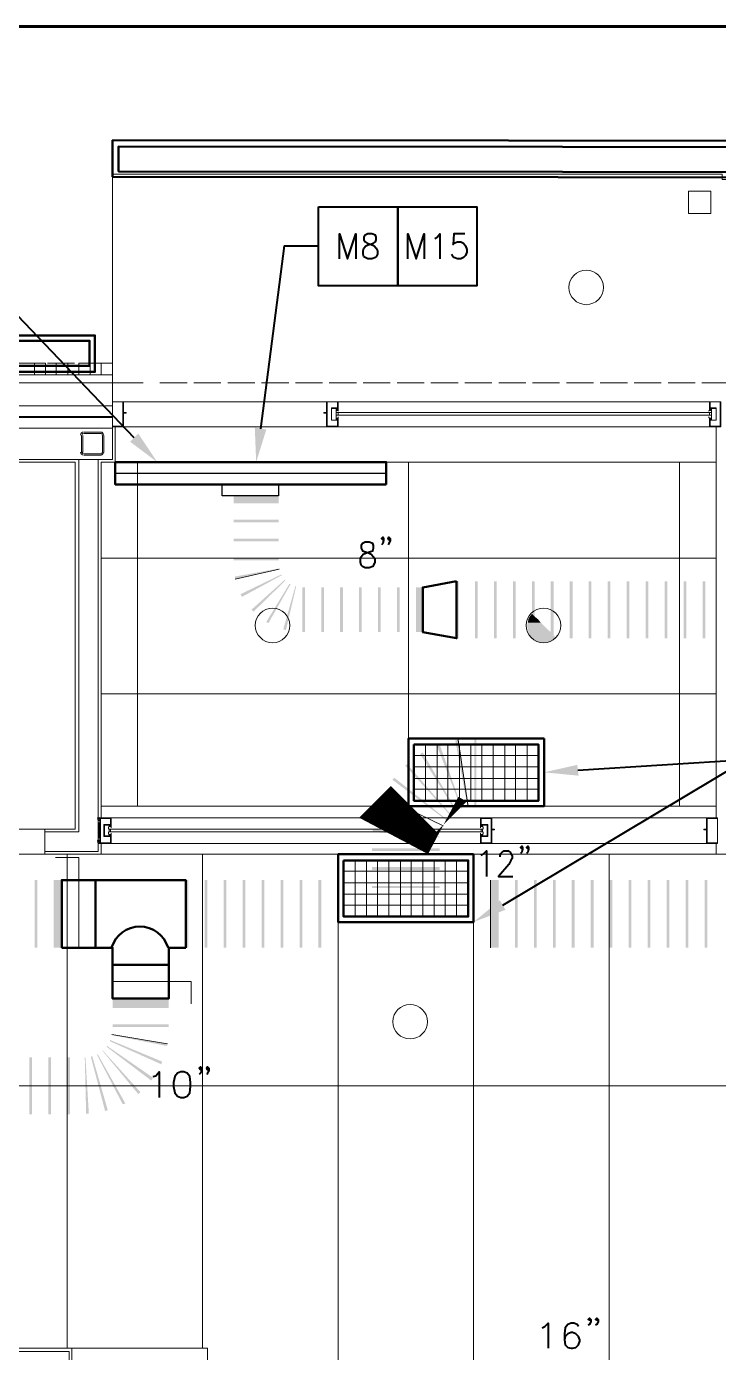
# Model space of a CAD drawing. Header units: inches. Extents: x 5 to 516, y -193 to 129.
# Drawn here: x 426.26 to 436.47, y -119.21 to -99.64 of the extents above; entities that cross this region are included whole.
import ezdxf

# ---------------------------------------------------------------- set-up
doc = ezdxf.new("R2010")
doc.units = ezdxf.units.IN
doc.header["$MEASUREMENT"] = 0
doc.linetypes.add('PDF_IMPORT', pattern=[1, 0.8, -0.2])
doc.layers.add('PDF10_Geometry', color=7, linetype='Continuous')
doc.layers.add('PDF10_Solid Fills', color=7, linetype='Continuous')

msp = doc.modelspace()

# ---------------------------------------------------------------- hatches: boundary and pattern name
at = {"layer": 'PDF10_Solid Fills', "transparency": 33554559}
for points in [[(429.9766472, -106.5682552), (429.316674, -106.5682552), (429.316674, -106.6782508), (429.9766472, -106.6782508)], [(429.9766472, -106.9182376), (429.316674, -106.9182376), (429.316674, -106.958236), (429.9766472, -106.958236)], [(429.9766472, -107.1982262), (429.316674, -107.1982262), (429.316674, -107.2382246), (429.9766472, -107.2382246)], [(429.9766472, -107.4782149), (429.316674, -107.4782149), (429.316674, -107.5182133), (429.9766472, -107.5182133)], [(429.9866468, -107.6382084), (429.3366732, -107.7582035), (429.3366732, -107.7982019), (429.9866468, -107.648208)], [(430.0166456, -107.7282047), (429.4166699, -108.0181929), (429.4366691, -108.0581913), (430.0266452, -107.7382043)], [(430.0666435, -107.8082049), (429.5766634, -108.248187), (429.6066622, -108.2781858), (430.0766431, -107.8182045)], [(432.6365392, -108.6681699), (432.6365392, -107.8282041), (432.6065404, -107.8282041), (432.6065404, -108.6681699)], [(432.9165278, -108.6681699), (432.9165278, -107.8282041), (432.8765294, -107.8282041), (432.8765294, -108.6681699)], [(433.1965164, -108.6681699), (433.1965164, -107.8282041), (433.1565181, -107.8282041), (433.1565181, -108.6681699)], [(433.4765051, -108.6681699), (433.4765051, -107.8282041), (433.4365067, -107.8282041), (433.4365067, -108.6681699)], [(433.7564937, -108.6681699), (433.7564937, -107.8282041), (433.7164953, -107.8282041), (433.7164953, -108.6681699)], [(434.0364823, -108.6681699), (434.0364823, -107.8282041), (433.9964839, -107.8282041), (433.9964839, -108.6681699)], [(434.316471, -108.6681699), (434.316471, -107.8282041), (434.2764726, -107.8282041), (434.2764726, -108.6681699)], [(434.5964596, -108.6681699), (434.5964596, -107.8282041), (434.5564612, -107.8282041), (434.5564612, -108.6681699)], [(434.8764482, -108.6681699), (434.8764482, -107.8282041), (434.8364498, -107.8282041), (434.8364498, -108.6681699)], [(435.1564368, -108.6681699), (435.1564368, -107.8282041), (435.1164385, -107.8282041), (435.1164385, -108.6681699)], [(435.4364255, -108.6681699), (435.4364255, -107.8282041), (435.3964271, -107.8282041), (435.3964271, -108.6681699)], [(435.7164141, -108.6681699), (435.7164141, -107.8282041), (435.6764157, -107.8282041), (435.6764157, -108.6681699)], [(435.9964027, -108.6681699), (435.9964027, -107.8282041), (435.9564044, -107.8282041), (435.9564044, -108.6681699)], [(436.2763914, -108.6681699), (436.2763914, -107.8282041), (436.236393, -107.8282041), (436.236393, -108.6681699)], [(430.1366407, -107.8682024), (429.7966545, -108.4281797), (429.8266533, -108.4481789), (430.1566399, -107.8682024)], [(430.2266404, -107.8981978), (430.0466477, -108.5381718), (430.0866461, -108.5481714), (430.23664, -107.9081974)], [(430.3266364, -107.918197), (430.3266364, -108.5781702), (430.3666348, -108.5781702), (430.3666348, -107.918197)], [(430.606625, -107.918197), (430.606625, -108.5781702), (430.6466234, -108.5781702), (430.6466234, -107.918197)], [(430.8866136, -107.918197), (430.8866136, -108.5781702), (430.926612, -108.5781702), (430.926612, -107.918197)], [(431.1666023, -107.918197), (431.1666023, -108.5781702), (431.2066006, -108.5781702), (431.2066006, -107.918197)], [(431.4465909, -107.918197), (431.4465909, -108.5781702), (431.4865893, -108.5781702), (431.4865893, -107.918197)], [(431.7265795, -107.918197), (431.7265795, -108.5781702), (431.7665779, -108.5781702), (431.7665779, -107.918197)], [(432.0065682, -107.918197), (432.0065682, -108.5781702), (432.1065641, -108.5781702), (432.1065641, -107.918197)], [(432.7765369, -111.1580688), (432.626543, -110.168109), (432.5865446, -110.1781086), (432.7665373, -111.1580688)], [(432.8965286, -111.1480692), (432.8965286, -110.1481098), (432.8665298, -110.1481098), (432.8665298, -111.1480692)], [(432.6065438, -111.218063), (432.1065641, -110.3580979), (432.0665657, -110.3780971), (432.5965442, -111.2280626)], [(432.6865371, -111.1780646), (432.3565505, -110.2381028), (432.3165522, -110.258102), (432.6765376, -111.1880642)], [(432.5265436, -111.278064), (431.87657, -110.5280944), (431.8465713, -110.5480936), (432.5165441, -111.2880635)], [(432.4665495, -111.3480611), (431.6865811, -110.7280863), (431.6565824, -110.7580851), (432.4565499, -111.3580607)], [(432.3765531, -111.5080512), (431.4265917, -111.218063), (431.4165921, -111.2580614), (432.3765531, -111.5180508)], [(432.3565539, -111.598051), (431.3665941, -111.4880554), (431.3665941, -111.5280538), (432.3565539, -111.6080505)], [(432.3565505, -111.7680441), (431.3565912, -111.7680441), (431.3565912, -111.8080424), (432.3565505, -111.8080424)], [(432.3565505, -112.0480327), (431.3565912, -112.0480327), (431.3565912, -112.0880311), (432.3565505, -112.0880311)], [(426.4167918, -113.237981), (426.4167918, -112.2380216), (426.3767934, -112.2380216), (426.3767934, -113.237981)], [(426.7767772, -113.237981), (426.7767772, -112.2380216), (426.656782, -112.2380216), (426.656782, -113.237981)], [(428.6467046, -113.237981), (428.6467046, -112.2380216), (428.6067062, -112.2380216), (428.6067062, -113.237981)], [(428.9266932, -113.237981), (428.9266932, -112.2380216), (428.8866949, -112.2380216), (428.8866949, -113.237981)], [(429.2066819, -113.237981), (429.2066819, -112.2380216), (429.1666835, -112.2380216), (429.1666835, -113.237981)], [(429.4866705, -113.237981), (429.4866705, -112.2380216), (429.4466721, -112.2380216), (429.4466721, -113.237981)], [(429.7666591, -113.237981), (429.7666591, -112.2380216), (429.7266607, -112.2380216), (429.7266607, -113.237981)], [(430.0466477, -113.237981), (430.0466477, -112.2380216), (430.0066494, -112.2380216), (430.0066494, -113.237981)], [(430.3266364, -113.237981), (430.3266364, -112.2380216), (430.286638, -112.2380216), (430.286638, -113.237981)], [(430.606625, -113.237981), (430.606625, -112.2380216), (430.5666266, -112.2380216), (430.5666266, -113.237981)], [(432.3565505, -112.3280213), (431.3565912, -112.3280213), (431.3565912, -112.3580201), (432.3565505, -112.3580201)], [(433.2265186, -113.237981), (433.2265186, -112.2380216), (433.1065235, -112.2380216), (433.1065235, -113.237981)], [(433.5065072, -113.237981), (433.5065072, -112.2380216), (433.4665089, -112.2380216), (433.4665089, -113.237981)], [(433.7864959, -113.237981), (433.7864959, -112.2380216), (433.7464975, -112.2380216), (433.7464975, -113.237981)], [(434.0664845, -113.237981), (434.0664845, -112.2380216), (434.0264861, -112.2380216), (434.0264861, -113.237981)], [(434.3464731, -113.237981), (434.3464731, -112.2380216), (434.3064747, -112.2380216), (434.3064747, -113.237981)], [(434.6264618, -113.237981), (434.6264618, -112.2380216), (434.5864634, -112.2380216), (434.5864634, -113.237981)], [(434.9064504, -113.237981), (434.9064504, -112.2380216), (434.866452, -112.2380216), (434.866452, -113.237981)], [(435.186439, -113.237981), (435.186439, -112.2380216), (435.1464406, -112.2380216), (435.1464406, -113.237981)], [(435.4664276, -113.237981), (435.4664276, -112.2380216), (435.4264293, -112.2380216), (435.4264293, -113.237981)], [(435.7464163, -113.237981), (435.7464163, -112.2380216), (435.7064179, -112.2380216), (435.7064179, -113.237981)], [(436.0264049, -113.237981), (436.0264049, -112.2380216), (435.9864065, -112.2380216), (435.9864065, -113.237981)], [(436.3063935, -113.237981), (436.3063935, -112.2380216), (436.2663952, -112.2380216), (436.2663952, -113.237981)], [(427.5267501, -114.1279482), (428.3567164, -114.1279482), (428.3567164, -113.9879539), (427.5267501, -113.9879539)], [(427.5267501, -114.4079368), (428.3567164, -114.4079368), (428.3567164, -114.3679385), (427.5267501, -114.3679385)], [(427.4367503, -114.6979285), (428.0967235, -115.1979082), (428.1267223, -115.1579098), (427.4467499, -114.6879289)], [(427.4867517, -114.6179317), (428.2467208, -114.9579179), (428.2567204, -114.9179195), (427.4867517, -114.5979325)], [(427.5167505, -114.527932), (428.3267176, -114.6879255), (428.3367172, -114.6579267), (427.5167505, -114.5179324)], [(426.2967966, -114.8579152), (426.2967966, -115.6978811), (426.336795, -115.6978811), (426.336795, -114.8579152)], [(426.5767853, -114.8579152), (426.5767853, -115.6978811), (426.6167837, -115.6978811), (426.6167837, -114.8579152)], [(426.8567739, -114.8579152), (426.8567739, -115.6978811), (426.8967723, -115.6978811), (426.8967723, -114.8579152)], [(427.1167633, -114.8579186), (427.1367625, -115.6878849), (427.1767609, -115.6878849), (427.1267629, -114.8579186)], [(427.2067597, -114.847919), (427.4167512, -115.6478865), (427.4567495, -115.6378869), (427.2267589, -114.8379194)], [(427.296756, -114.8179202), (427.6767406, -115.5478905), (427.716739, -115.537891), (427.3067556, -114.8079206)], [(427.3767562, -114.757926), (427.9067347, -115.3979), (427.9367334, -115.3679012), (427.3867558, -114.757926)]]:
    msp.add_hatch(color=256, dxfattribs=at).paths.add_polyline_path(points)
at = {"layer": 'PDF10_Solid Fills', "true_color": 0x4d4d4d, "transparency": 33554559}
for points in [[(433.84649, -108.4381759), (433.6564978, -108.4381759), (433.6464982, -108.4881739), (433.896488, -108.4881739)], [(433.7164953, -108.3081846), (433.6864965, -108.3481829), (433.6864999, -108.3481829), (433.6665007, -108.3881813), (433.6565011, -108.4381793), (433.8464934, -108.4381793), (433.8064951, -108.3881813), (433.7564971, -108.3481829), (433.7564937, -108.3481829)], [(433.8964914, -108.4881773), (433.6465016, -108.4881773), (433.6565011, -108.5381752), (433.9464894, -108.5381752)], [(433.946486, -108.5381718), (433.6564978, -108.5381718), (433.6664973, -108.5781702), (433.6665007, -108.5781702), (433.6864999, -108.6281682), (434.0364857, -108.6281682), (433.9964873, -108.5781702), (433.9964839, -108.5781702)], [(434.0364857, -108.6281716), (433.6864999, -108.6281716), (433.7164987, -108.6681699), (433.7164953, -108.6681699), (433.7564937, -108.6981687), (434.0364823, -108.6981687), (434.0764807, -108.6681699), (434.0764841, -108.6681699)], [(434.0364823, -108.6981653), (433.7564937, -108.6981653), (433.8064917, -108.7181645), (433.84649, -108.7281641), (433.896488, -108.7381637), (433.9964839, -108.7181645)]]:
    msp.add_hatch(color=251, dxfattribs=at).paths.add_polyline_path(points)

# ---------------------------------------------------------------- linework, layer by layer
at = {"layer": 'PDF10_Geometry', "lineweight": 60}
msp.add_lwpolyline([(492.0841215, -99.6385468), (357.0896039, -99.6385468), (357.0896039, -189.6248923), (492.0841215, -189.6248923)], dxfattribs=at)
at = {"layer": 'PDF10_Geometry', "lineweight": 50}
for points in [[(427.5267501, -101.8584431), (480.1446132, -101.8984415), (480.1446132, -101.3584634), (427.5267501, -101.318465)], [(480.0646215, -101.8184447), (427.6167515, -101.7784464), (427.6167515, -101.4084614), (480.0646215, -101.4484598)], [(425.2668419, -104.7383262), (425.2668419, -104.1983481), (427.2667606, -104.1983481), (427.2667606, -104.7383262)], [(425.3468386, -104.6483332), (425.3468386, -104.2783482), (427.1867639, -104.2783482), (427.1867639, -104.6483332)], [(431.566586, -106.3982587), (427.5667485, -106.3982587), (427.5667485, -106.0682721), (431.566586, -106.0682721)], [(432.6065438, -107.8282041), (432.1065641, -107.9182004), (432.1065641, -108.5781736), (432.6065438, -108.6681699)], [(433.896488, -110.1481098), (431.8965692, -110.1481098), (431.8965692, -111.1480692), (433.896488, -111.1480692)], [(431.976566, -110.2381028), (431.976566, -111.0680691), (433.8164913, -111.0680691), (433.8164913, -110.2381028)], [(432.8565302, -111.858037), (430.8566115, -111.858037), (430.8566115, -112.8579964), (432.8565302, -112.8579964)], [(430.9366082, -111.9480367), (430.9366082, -112.778003), (432.7765335, -112.778003), (432.7765335, -111.9480367)], [(426.7767772, -113.237981), (427.2767568, -113.237981), (427.2767568, -112.2380216), (426.7767772, -112.2380216)], [(428.6067062, -113.237981), (428.3567164, -113.237981), (428.3567164, -113.4879708), (427.5267501, -113.4879708), (427.5267501, -113.237981), (427.2767602, -113.237981), (427.2767602, -112.2380216), (428.6067062, -112.2380216)], [(427.5267501, -113.4879742), (428.3567164, -113.4879742), (428.3567164, -113.9879539), (427.5267501, -113.9879539)]]:
    msp.add_lwpolyline(points, close=True, dxfattribs=at)
at = {"layer": 'PDF10_Geometry', "color": 251, "lineweight": 13, "true_color": 0x4d4d4d}
for points in [[(427.5267501, -104.8983197), (427.5267501, -101.8984415), (427.5267501, -101.8184447), (436.5263846, -101.8184447), (436.5263846, -101.8984415), (479.6046351, -101.8984415), (479.6046351, -139.2369251), (479.6946315, -139.2369251), (479.6946315, -148.2365596), (476.6047569, -148.2365596)], [(427.3567536, -106.0682755), (436.4363849, -106.0682755)], [(427.8967317, -111.1480692), (427.8967317, -106.0682755)], [(431.8965692, -111.1480692), (431.8965692, -106.0682755)], [(435.8964068, -111.1480692), (435.8964068, -106.0682755)], [(427.3567536, -107.4882179), (436.4363849, -107.4882179)], [(427.3567536, -109.4881366), (436.4363849, -109.4881366)], [(436.4363849, -111.1480692), (427.3567536, -111.1480692)], [(426.8567739, -111.858037), (426.8567739, -119.147741)], [(436.7763711, -111.858037), (427.3567536, -111.858037)], [(428.8566927, -119.1477443), (428.8566927, -111.8580404)], [(430.8566115, -111.858037), (430.8566115, -138.4469572)], [(432.8565302, -111.858037), (432.8565302, -138.4469572)], [(434.856449, -111.858037), (434.856449, -138.4469572)], [(446.3559854, -115.2779049), (418.7271075, -115.2779049)], [(426.9267745, -119.1477443), (428.9266932, -119.1477443), (428.9266932, -119.697722), (426.9267745, -119.697722)]]:
    msp.add_lwpolyline(points, dxfattribs=at)
msp.add_lwpolyline([(436.3563881, -102.3984212), (436.3563881, -102.0684346), (436.0264015, -102.0684346), (436.0264015, -102.3984212)], close=True, dxfattribs=at)
at = {"layer": 'PDF10_Geometry', "lineweight": 40}
for points in [[(430.5666266, -102.2984252), (431.7365791, -102.2984252), (431.7365791, -103.4683777), (430.5666266, -103.4683777)], [(431.7365757, -102.2984252), (432.9065282, -102.2984252), (432.9065282, -103.4683777), (431.7365757, -103.4683777)], [(431.2965936, -102.698409), (431.2565952, -102.7184082), (431.236596, -102.748407), (431.236596, -102.7884053), (431.2565952, -102.8184041), (431.286594, -102.8384033), (431.3465916, -102.8584025), (431.3865899, -102.8784017), (431.4165887, -102.9084005), (431.4365879, -102.9483988), (431.4365879, -102.9983968), (431.4165887, -103.0383952), (431.4065891, -103.0483948), (431.3565912, -103.068394), (431.2965936, -103.068394), (431.2565952, -103.0483948), (431.236596, -103.0383952), (431.2265964, -102.9983968), (431.2265964, -102.9483988), (431.236596, -102.9084005), (431.2665948, -102.8784017), (431.3165928, -102.8584025), (431.3765903, -102.8384033), (431.4065891, -102.8184041), (431.4165887, -102.7884053), (431.4165887, -102.748407), (431.4065891, -102.7184082), (431.3565912, -102.698409)], [(431.2565952, -107.2482276), (431.2165968, -107.2682268), (431.1965977, -107.2982256), (431.1965977, -107.338224), (431.2165968, -107.3782223), (431.2465956, -107.3882219), (431.3065932, -107.4082211), (431.3465916, -107.4282203), (431.3765903, -107.4682187), (431.3965895, -107.4982175), (431.3965895, -107.5482154), (431.3765903, -107.5882138), (431.3665908, -107.608213), (431.3165928, -107.6282122), (431.2565952, -107.6282122), (431.2165968, -107.608213), (431.1965977, -107.5882138), (431.1865981, -107.5482154), (431.1865981, -107.4982175), (431.1965977, -107.4682187), (431.2265964, -107.4282203), (431.2765944, -107.4082211), (431.336592, -107.3882219), (431.3665908, -107.3782223), (431.3765903, -107.338224), (431.3765903, -107.2982256), (431.3665908, -107.2682268), (431.3165928, -107.2482276)], [(428.5367057, -115.06791), (428.4867077, -115.0879092), (428.4467093, -115.1379072), (428.4267101, -115.2279035), (428.4267101, -115.2879011), (428.4467093, -115.3778974), (428.4867077, -115.4278954), (428.5367057, -115.4478946), (428.5767041, -115.4478946), (428.626702, -115.4278954), (428.6667004, -115.3778974), (428.6767, -115.2879011), (428.6767, -115.2279035), (428.6667004, -115.1379072), (428.626702, -115.0879092), (428.5767041, -115.06791)]]:
    msp.add_lwpolyline(points, close=True, dxfattribs=at)
for points in [[(430.8766107, -103.0683974), (430.8766107, -102.6984124), (430.9966058, -103.0683974), (431.1166009, -102.6984124), (431.1166009, -103.0683974)], [(431.886573, -103.0683974), (431.886573, -102.6984124), (432.0065682, -103.0683974), (432.1265633, -102.6984124), (432.1265633, -103.0683974)], [(432.2865568, -102.7684095), (432.3165556, -102.7484104), (432.3565539, -102.6984124), (432.3565539, -103.0683974)], [(432.7265389, -102.698409), (432.5665454, -102.698409), (432.5565458, -102.8584025), (432.5665454, -102.8384033), (432.6165434, -102.8184041), (432.6665413, -102.8184041), (432.7065397, -102.8384033), (432.7365385, -102.8784017), (432.7565377, -102.9283997), (432.7565377, -102.968398), (432.7365385, -103.018396), (432.7065397, -103.0483948), (432.6665413, -103.068394), (432.6165434, -103.068394), (432.5665454, -103.0483948), (432.5565458, -103.0383952), (432.5365466, -102.9983968)], [(429.7166578, -105.578292), (430.0666435, -102.8784017), (430.5666232, -102.8784017)], [(427.8467371, -105.7082901), (425.4168358, -103.1683933), (424.9168561, -103.1683933)], [(396.2680128, -105.3982993), (427.5267433, -105.3982993)], [(431.5265876, -107.1982262), (431.5165881, -107.2182254), (431.4965889, -107.1982262), (431.5165881, -107.1782271), (431.5265876, -107.1982262), (431.5265876, -107.228225), (431.5165881, -107.2682234), (431.4965889, -107.2882226)], [(431.6265836, -107.1982262), (431.6065844, -107.2182254), (431.5965848, -107.1982262), (431.6065844, -107.1782271), (431.6265836, -107.1982262), (431.6265836, -107.228225), (431.6065844, -107.2682234), (431.5965848, -107.2882226)], [(433.2865162, -112.6080099), (436.88637, -110.4580973), (437.3863497, -110.4580973)], [(434.3964677, -110.6180874), (436.8863666, -110.4580939), (437.3863463, -110.4580939)], [(433.576501, -111.7580411), (433.5665014, -111.7780403), (433.5465022, -111.7580411), (433.5665014, -111.7380419), (433.576501, -111.7580411), (433.576501, -111.7880398), (433.5665014, -111.8280382), (433.5465022, -111.8480374)], [(433.6665007, -111.7580411), (433.6565011, -111.7780403), (433.636502, -111.7580411), (433.6565011, -111.7380419), (433.6665007, -111.7580411), (433.6665007, -111.7880398), (433.6565011, -111.8280382), (433.636502, -111.8480374)], [(432.9665292, -111.8780362), (432.9965279, -111.858037), (433.0465259, -111.808039), (433.0465259, -112.1880236)], [(433.2465178, -111.8980354), (433.2465178, -111.8780362), (433.2565174, -111.8480374), (433.2765166, -111.8280382), (433.3065154, -111.808039), (433.3665129, -111.808039), (433.3965117, -111.8280382), (433.4065113, -111.8480374), (433.4265105, -111.8780362), (433.4265105, -111.9180346), (433.4065113, -111.9480334), (433.3765125, -112.0080309), (433.2265186, -112.1880236), (433.4365101, -112.1880236)], [(428.1267257, -115.1379038), (428.1667241, -115.1279042), (428.2167221, -115.0679066), (428.2167221, -115.4478912)], [(428.8466965, -115.0179087), (428.8266973, -115.0379079), (428.8066981, -115.0179087), (428.8266973, -114.9979095), (428.8466965, -115.0179087), (428.8466965, -115.0579071), (428.8266973, -115.0879058), (428.8066981, -115.107905)], [(428.9466924, -115.0179087), (428.9266932, -115.0379079), (428.9166936, -115.0179087), (428.9266932, -114.9979095), (428.9466924, -115.0179087), (428.9466924, -115.0579071), (428.9266932, -115.0879058), (428.9166936, -115.107905)], [(433.8664926, -118.8477565), (433.906491, -118.8277573), (433.956489, -118.7777594), (433.956489, -119.1477443)], [(434.4064707, -118.8277573), (434.3864715, -118.7977586), (434.3364735, -118.7777594), (434.2964752, -118.7777594), (434.2464772, -118.7977586), (434.2064788, -118.8477565), (434.1964792, -118.9377529), (434.1964792, -119.0277492), (434.2064788, -119.0977464), (434.2464772, -119.1377448), (434.2964752, -119.1477443), (434.3164743, -119.1477443), (434.3664723, -119.1377448), (434.4064707, -119.0977464), (434.4264699, -119.0477484), (434.4264699, -119.0277492), (434.4064707, -118.9777513), (434.3664723, -118.9377529), (434.3164743, -118.9177537), (434.2964752, -118.9177537), (434.2464772, -118.9377529), (434.2064788, -118.9777513), (434.1964792, -119.0277492)], [(434.5864634, -118.7277614), (434.5664642, -118.737761), (434.546465, -118.7277614), (434.5664642, -118.7077622), (434.5864634, -118.7277614), (434.5864634, -118.7577602), (434.5664642, -118.7977586), (434.546465, -118.8077582)], [(434.6964555, -118.7277614), (434.6764563, -118.737761), (434.6564571, -118.7277614), (434.6764563, -118.7077622), (434.6964555, -118.7277614), (434.6964555, -118.7577602), (434.6764563, -118.7977586), (434.6564571, -118.8077582)]]:
    msp.add_lwpolyline(points, dxfattribs=at)
at = {"layer": 'PDF10_Geometry', "linetype": 'PDF_IMPORT', "lineweight": 13, "ltscale": 0.49998}
for points in [[(398.8279088, -104.8983197), (425.06685, -104.8983197), (425.06685, -104.6083314), (427.5167471, -104.6083348)], [(428.2267217, -104.8983197), (474.274855, -104.8983197), (474.274855, -104.718327)]]:
    msp.add_lwpolyline(points, dxfattribs=at)
at = {"layer": 'PDF10_Geometry', "lineweight": 13}
for points in [[(426.3767934, -104.7783245), (426.3767934, -104.6083314), (426.5367869, -104.6083314), (426.5367869, -104.7783245)], [(426.6967804, -104.7783245), (426.6967804, -104.6083314), (426.8667735, -104.6083314), (426.8667735, -104.7783245)], [(427.0267704, -104.7783245), (427.0267704, -104.6083314), (427.1967635, -104.6083314), (427.1967635, -104.7783245)], [(427.3567536, -104.7783245), (427.3567536, -104.6083314), (427.5267467, -104.6083314), (427.5267467, -104.7783245)], [(425.06685, -104.8983197), (425.06685, -104.7783245), (427.5267501, -104.7783245), (427.5267501, -104.8983197)], [(427.0667688, -105.9282778), (427.0667688, -105.678288)], [(427.086768, -105.9282778), (427.086768, -105.678288)], [(427.3767528, -105.9282778), (427.3767528, -105.678288)], [(427.396752, -105.9282778), (427.396752, -105.678288)], [(427.3367544, -111.6480489), (427.3167552, -111.6480489), (427.3367544, -111.3580607), (427.3167552, -111.3580607)], [(427.3367544, -111.6480489), (427.3167552, -111.6480489), (427.3367544, -111.3580607), (427.3167552, -111.3580607)], [(427.3367578, -111.6980435), (427.3367578, -111.3180589), (427.5067509, -111.3180589), (427.5067509, -111.4580533), (427.5067509, -111.3180589), (427.3367578, -111.3180589), (427.3367578, -111.6980435), (427.5067509, -111.6980435), (427.5067509, -111.5580492), (427.5067509, -111.6980435)], [(427.4967513, -111.598051), (427.4967513, -111.6880473), (427.3467574, -111.6880473), (427.3467574, -111.3280619), (427.4967513, -111.3280619), (427.4967513, -111.4180583), (427.3967554, -111.4180583), (427.4967513, -111.4180583), (427.4967513, -111.3280619), (427.3467574, -111.3280619), (427.3467574, -111.6880473), (427.4967513, -111.6880473)], [(427.396752, -111.5980476), (427.4967479, -111.5980476), (427.396752, -111.5980476), (427.396752, -111.4180549)], [(427.4067516, -111.4280579), (427.4767487, -111.4280579)], [(427.406755, -111.5880514), (427.406755, -111.4280579)], [(427.4667525, -111.488052), (427.4667525, -111.4580533), (427.4767521, -111.4480537), (427.4667525, -111.4580533)], [(427.4667525, -111.5580526), (427.4667525, -111.5280538)], [(427.4767521, -111.5680488), (427.4667525, -111.5580492)], [(427.4967479, -111.448057), (427.4967479, -111.4380575), (427.4867483, -111.4380575), (427.4867483, -111.448057), (427.4767487, -111.448057), (427.4767487, -111.4280579), (427.4767487, -111.448057)], [(427.4967479, -111.448057), (427.4967479, -111.4380575), (427.4867483, -111.4380575), (427.4867483, -111.448057), (427.4767487, -111.448057), (427.4767487, -111.4280579), (427.4767487, -111.448057)], [(427.4767487, -111.5280538), (427.4767487, -111.4880554)], [(427.4867483, -111.5680488), (427.4867483, -111.5780484), (427.4967479, -111.5780484), (427.4967479, -111.5680488), (427.4767487, -111.5680488), (427.4767487, -111.588048), (427.4767487, -111.5680488), (427.4967479, -111.5680488), (427.4967479, -111.5780484), (427.4867483, -111.5780484)], [(427.4767521, -111.4280579), (427.5067509, -111.4280579)], [(432.9865284, -111.4880554), (427.4767521, -111.4880554), (427.4767521, -111.5280538), (432.9865284, -111.5280538)], [(427.4767521, -111.5880514), (427.5067509, -111.5880514), (427.4767521, -111.5880514), (427.4767521, -111.5680522), (427.4867517, -111.5680522), (427.4767521, -111.5680522)], [(427.4967479, -111.5280538), (427.4967479, -111.4880554)], [(427.5067509, -111.4580566), (427.5067509, -111.4680562)], [(427.5067509, -111.5580526), (427.5067509, -111.548053)], [(427.4067516, -111.5880514), (427.4767487, -111.5880514)]]:
    msp.add_lwpolyline(points, close=True, dxfattribs=at)
for points in [[(396.2680128, -105.5682958), (396.2680128, -104.898323), (427.5267433, -104.898323), (427.5267433, -105.5682958)], [(427.5267501, -104.8583213), (427.5267501, -104.8983197), (427.9767318, -104.8983197)], [(427.5267433, -105.2383058), (396.2680128, -105.2383058), (391.9381886, -105.2383058)], [(427.6767406, -105.1783083), (427.6767406, -105.5382937), (427.5267467, -105.5382937)], [(427.6867436, -105.1783083), (427.5267501, -105.1783083), (427.676744, -105.1783083)], [(427.6867436, -105.3383052), (427.726742, -105.3383052), (427.726742, -105.3483048), (427.6867436, -105.3483048), (427.6867436, -105.5482966), (427.5267501, -105.5482966), (427.5267501, -105.4982987), (427.5267501, -105.1783117), (427.5267501, -105.4982987), (427.5267501, -105.5382971)], [(427.6867436, -105.3383018), (427.6867436, -105.1783083), (430.6866218, -105.1783083), (430.6866218, -105.3383018)], [(430.8566115, -105.3183026), (430.8566115, -105.308303), (430.8566115, -105.1783083), (430.6866184, -105.1783083)], [(430.696618, -105.1783083), (430.8466119, -105.1783083), (430.8466119, -105.2683046)], [(430.8366157, -105.4483007), (430.8366157, -105.4283015), (430.8466153, -105.4283015), (430.8466153, -105.4383011), (430.8466153, -105.4183019), (430.8266161, -105.4183019), (430.8266161, -105.4483007), (430.7566189, -105.4483007), (430.8466153, -105.4483007), (430.8466153, -105.5382971), (430.6966214, -105.5382971), (430.6966214, -105.1783117)], [(430.7566155, -105.268308), (430.7566155, -105.4483007), (430.7566155, -105.2783076)], [(430.8466153, -105.268308), (430.7566189, -105.268308)], [(430.8466153, -105.2983034), (430.8466153, -105.2883038), (430.8466153, -105.308303), (430.8266161, -105.308303), (430.8266161, -105.2783042), (430.7566189, -105.2783042)], [(430.8266161, -105.308303), (430.8266161, -105.3183026), (430.8266161, -105.3383018), (430.8266161, -105.3783002), (430.8266161, -105.4082989)], [(430.8566115, -105.2783042), (430.8366123, -105.2783042), (430.8366123, -105.2983034), (430.8466119, -105.2983034)], [(430.8566115, -105.1783083), (430.8566115, -105.1783083)], [(430.8566115, -105.1783083), (436.3463885, -105.1783083)], [(436.3263927, -105.3183026), (436.3363923, -105.308303)], [(436.3363889, -105.3083064), (436.3363889, -105.1783117), (436.506382, -105.1783117), (436.506382, -105.5482966), (436.3363889, -105.5482966), (436.3363889, -105.4183019)], [(436.3363889, -105.2783042), (436.3563881, -105.2783042), (436.3563881, -105.2983034), (436.3463885, -105.2983034)], [(436.3463885, -105.4482973), (436.3463885, -105.5382937), (436.4963824, -105.5382937), (436.4963824, -105.1783083), (436.3463885, -105.1783083), (436.3463885, -105.2683046), (436.4363849, -105.2683046)], [(436.3463919, -105.2983034), (436.3463919, -105.2883038), (436.3463919, -105.308303), (436.3663911, -105.308303), (436.3663911, -105.2783042), (436.4363882, -105.2783042)], [(436.3463919, -105.4483007), (436.4363882, -105.4483007), (436.4363882, -105.2783076)], [(436.3663911, -105.308303), (436.3663911, -105.3183026), (436.3663911, -105.3383018), (436.3663911, -105.3783002), (436.3663911, -105.4082989)], [(436.4363849, -105.268308), (436.4363849, -105.4483007)], [(430.6866218, -105.3383052), (430.6466234, -105.3383052), (430.6466234, -105.3483048), (430.6866218, -105.3483048), (430.6866218, -105.5482966), (427.6867436, -105.5482966)], [(436.3663911, -105.3383018), (430.8266161, -105.3383018)], [(436.3663911, -105.3783002), (430.8266161, -105.3783002)], [(430.8266161, -105.4083023), (430.8266161, -105.4183019)], [(430.8566115, -105.4483007), (430.8366123, -105.4483007)], [(430.8466153, -105.4382977), (430.8466153, -105.4382977)], [(430.8566115, -105.3383018), (430.8566115, -105.3783002)], [(430.8566115, -105.3982993), (430.8566115, -105.4182985), (430.8566115, -105.5482933)], [(436.3263927, -105.3982993), (436.3363923, -105.4182985)], [(436.3363889, -105.3383018), (436.3363889, -105.3783002)], [(436.3363889, -105.4483007), (436.3563881, -105.4483007)], [(436.4363882, -105.4483007), (436.3663911, -105.4483007), (436.3663911, -105.4183019), (436.3463919, -105.4183019), (436.3463919, -105.4383011), (436.3463919, -105.4283015), (436.3563915, -105.4283015), (436.3563915, -105.4483007)], [(436.3463919, -105.4382977), (436.3463919, -105.4382977)], [(436.3663911, -105.4083023), (436.3663911, -105.4183019)], [(427.3567536, -105.6282934), (427.1067638, -105.6282934)], [(427.3567536, -105.6482926), (427.1067638, -105.6482926)], [(427.1067671, -105.6282934), (427.356757, -105.6282934)], [(427.1067671, -105.6482926), (427.356757, -105.6482926)], [(427.5667485, -106.0682755), (427.5667485, -105.5482966), (427.5667485, -106.0682755), (427.356757, -106.0682755), (427.356757, -111.3180623), (427.3167586, -111.3180623)], [(430.6866218, -105.5482966), (430.8566149, -105.5482966)], [(430.8566115, -105.5482966), (436.3463885, -105.5482966)], [(436.4363849, -105.5482933), (436.4363849, -111.3180589), (436.456384, -111.3180589), (436.456384, -111.6980435), (436.4363849, -111.6980435), (436.4363849, -111.858037), (436.9863625, -111.858037)], [(423.2269213, -111.4880554), (423.2269213, -106.0682755), (426.976769, -106.0682755), (426.976769, -111.4880554)], [(427.3567536, -105.9482804), (427.1067638, -105.9482804)], [(427.3567536, -105.9682796), (427.1067638, -105.9682796)], [(427.1067671, -105.9482804), (427.356757, -105.9482804)], [(427.1067671, -105.9682796), (427.356757, -105.9682796)], [(427.5667451, -106.0682755), (427.3567536, -106.0682755), (427.3567536, -111.3180623)], [(427.3167552, -111.6980435), (427.3167552, -111.3180589), (427.3167552, -111.6980435), (427.3567536, -111.6980435), (427.3567536, -111.858037)], [(427.3167552, -111.3180589), (427.3167552, -111.6980435), (427.3167552, -111.3180589), (427.3567536, -111.3180589)], [(433.1265193, -111.3180589), (432.9565262, -111.3180589), (427.5067475, -111.3180589)], [(432.9565262, -111.3180589), (432.9565262, -111.3180589)], [(432.9565262, -111.3180589), (432.9565262, -111.4580533)], [(433.1165197, -111.3280619), (432.9665258, -111.3280619), (432.9665258, -111.4180583)], [(432.9665292, -111.4180549), (433.0665251, -111.4180549), (433.0665251, -111.5980476), (432.9665292, -111.5980476), (432.9665292, -111.6880439), (433.1165231, -111.6880439), (433.1165231, -111.3280585)], [(433.1265227, -111.3180589), (436.2963939, -111.3180589)], [(433.1265227, -111.4880554), (433.1265227, -111.3180623)], [(436.2963905, -111.488052), (436.2563922, -111.488052), (436.2563922, -111.4980516), (436.2963905, -111.4980516), (436.2963905, -111.6980435), (436.456384, -111.6980435), (436.456384, -111.6480455), (436.456384, -111.3280585)], [(436.456384, -111.6880439), (436.456384, -111.6480455), (436.456384, -111.3180589), (436.2963905, -111.3180589)], [(436.2963905, -111.4880554), (436.2963905, -111.3180623)], [(436.456384, -111.3280619), (436.3063901, -111.3280619)], [(436.3063935, -111.3280619), (436.3063935, -111.6880473), (436.4563874, -111.6880473)], [(423.5169095, -111.4880554), (426.5267873, -111.4880554), (426.5267873, -111.8580404), (423.5169095, -111.8580404)], [(426.5267907, -111.4880554), (426.9767724, -111.4880554)], [(432.9565262, -111.5580492), (432.9565262, -111.6980435), (427.5067475, -111.6980435)], [(432.9565262, -111.4280579), (432.9765254, -111.4280579), (432.9765254, -111.448057)], [(432.9565262, -111.4680562), (432.9565262, -111.4580566)], [(432.9565262, -111.548053), (432.9565262, -111.5580526)], [(432.9565262, -111.5880514), (432.9765254, -111.5880514), (432.9765254, -111.5680522)], [(432.9565296, -111.6980435), (433.1265227, -111.6980435), (433.1265227, -111.4980516), (433.166521, -111.4980516), (433.166521, -111.488052), (433.1265227, -111.488052)], [(432.9765288, -111.448057), (432.9765288, -111.4380575), (432.9665292, -111.4380575), (432.9665292, -111.448057), (432.9865284, -111.448057), (432.9865284, -111.4280579), (433.0565255, -111.4280579)], [(432.9665292, -111.4880554), (432.9665292, -111.5280538)], [(432.9765288, -111.5680488), (432.9765288, -111.5780484), (432.9665292, -111.5780484), (432.9665292, -111.5680488), (432.9865284, -111.5680488), (432.9865284, -111.588048)], [(432.9965246, -111.488052), (432.9965246, -111.4580533), (432.986525, -111.4480537)], [(432.9965246, -111.5580492), (432.986525, -111.5680488)], [(432.9865284, -111.4880554), (432.9865284, -111.5280538)], [(432.9965246, -111.5280538), (432.9965246, -111.5580526)], [(433.0565221, -111.4280579), (433.0565221, -111.5880514)], [(432.9865284, -111.5880514), (433.0565255, -111.5880514)], [(433.1265227, -111.6980435), (436.2963939, -111.6980435)], [(426.5267907, -111.858037), (427.356757, -111.858037)], [(427.0267704, -113.237981), (427.0267704, -111.908035), (426.6867842, -111.908035)], [(427.5267501, -113.7379607), (428.686703, -113.7379607), (428.686703, -114.0679473)], [(411.6473882, -123.6575612), (422.6869399, -123.6575612), (422.6869399, -118.1077866), (422.3669529, -118.1077866), (422.3669529, -117.7378016), (423.5269057, -117.7378016), (423.5269057, -119.1477443), (426.9267677, -119.1477443), (426.9267677, -119.697722), (423.5269057, -119.697722), (423.5269057, -119.8377163)]]:
    msp.add_lwpolyline(points, dxfattribs=at)
at = {"layer": 'PDF10_Geometry', "lineweight": 0}
msp.add_lwpolyline([(427.5267501, -105.5682958), (396.2680196, -105.5682958), (396.2680196, -106.0282772), (427.5267501, -106.0282772)], close=True, dxfattribs=at)
at = {"layer": 'PDF10_Geometry', "lineweight": 13}
for points in [[(427.099036, -105.6247737, 0.4141666667), (427.0540378, -105.6697719, -0.4141666667)], [(427.099036, -105.6447729, 0.4143000005), (427.074037, -105.6697719, -0.4143000005)], [(427.3940393, -105.6697702, 0.4141666666), (427.3490411, -105.624772, -0.4141666666)], [(427.3740401, -105.6697702, 0.4143000006), (427.3490411, -105.6447712, -0.4143000006)], [(427.0540395, -105.9197702, 0.4141666668), (427.0990377, -105.9647684, -0.4141666668)], [(427.0740387, -105.9197702, 0.4143000002), (427.0990377, -105.9447692, -0.4143000002)], [(427.349036, -105.9447675, 0.4143000002), (427.374035, -105.9197685, -0.4143000002)], [(427.349036, -105.9647667, 0.4141666666), (427.3940342, -105.9197685, -0.4141666666)], [(427.3045143, -111.323525, 0.7742274408), (427.3335547, -111.3235401, -0.7742274408)], [(427.3045143, -111.3335212, 0.7742274422), (427.3335547, -111.3335363, -0.7742274422)], [(427.3045211, -111.3135491, 0.7731613115), (427.3335548, -111.3135404, -0.7731613115)], [(427.3335535, -111.6859925, 0.7731613124), (427.3045197, -111.6860011, -0.7731613124)], [(427.3335602, -111.6560174, 0.7742274411), (427.3045198, -111.6560022, -0.7742274411)], [(427.3335602, -111.6660204, 0.7742274389), (427.3045198, -111.6660052, -0.7742274389)], [(427.3335602, -111.6760166, 0.7742274385), (427.3045198, -111.6760014, -0.7742274385)]]:
    msp.add_lwpolyline(points, format="xyb", close=True, dxfattribs=at)
at = {"layer": 'PDF10_Geometry', "lineweight": 0}
for points in [[(427.3167552, -106.0282772), (427.3167552, -111.818042), (426.5267873, -111.818042), (426.5267873, -111.5280538), (427.026767, -111.5280538), (427.026767, -106.0282772)], [(429.3366732, -107.7982019), (429.9866468, -107.648208)], [(432.6065438, -108.6681699), (432.6065438, -107.8282041)], [(432.626543, -110.168109), (432.7765369, -111.1580688)], [(431.5065885, -110.9980719), (432.4065519, -111.4380541)], [(428.6067062, -113.237981), (428.6067062, -112.2380216)], [(433.1065235, -113.237981), (433.1065235, -112.2380216)], [(427.5167471, -114.5179358), (428.3367138, -114.6579301)], [(411.6073898, -123.6975596), (422.7269382, -123.6975596), (422.7269382, -118.0677882), (422.3669529, -118.0677882), (422.3669529, -117.7778), (423.4769078, -117.7778), (423.4769078, -119.1977423), (426.8867693, -119.1977423), (426.8867693, -119.647724), (423.4769078, -119.647724), (423.4769078, -119.797718), (423.0469252, -119.797718), (423.0469252, -124.2675364), (423.4769078, -124.2675364), (423.4769078, -135.7370706), (423.1869196, -135.7370706), (423.1869196, -131.3572485), (390.5682443, -131.3572485)]]:
    msp.add_lwpolyline(points, dxfattribs=at)
at = {"layer": 'PDF10_Geometry', "color": 253, "lineweight": 25, "true_color": 0xb3b3b3}
msp.add_lwpolyline([(431.566586, -106.2382652), (427.5667485, -106.2382652)], dxfattribs=at)
msp.add_lwpolyline([(429.9766472, -106.5682552), (429.1466809, -106.5682552), (429.1466809, -106.3982621), (429.9766472, -106.3982621)], close=True, dxfattribs=at)
at = {"layer": 'PDF10_Geometry', "color": 253, "lineweight": 13, "true_color": 0x999999}
for points in [[(431.976566, -110.3980963), (433.8164913, -110.3980963)], [(432.1465625, -111.0680725), (432.1465625, -110.2381062)], [(432.3165522, -111.0680725), (432.3165522, -110.2381062)], [(432.4765457, -111.0680725), (432.4765457, -110.2381062)], [(432.6465422, -111.0680725), (432.6465422, -110.2381062)], [(432.8165319, -111.0680725), (432.8165319, -110.2381062)], [(432.9765254, -111.0680725), (432.9765254, -110.2381062)], [(433.1465219, -111.0680725), (433.1465219, -110.2381062)], [(433.3165116, -111.0680725), (433.3165116, -110.2381062)], [(433.4765051, -111.0680725), (433.4765051, -110.2381062)], [(433.6465016, -111.0680725), (433.6465016, -110.2381062)], [(431.976566, -110.5680928), (433.8164913, -110.5680928)], [(431.976566, -110.7380825), (433.8164913, -110.7380825)], [(431.976566, -110.898076), (433.8164913, -110.898076)], [(431.1066047, -112.7779996), (431.1066047, -111.9480334)], [(431.2765944, -112.7779996), (431.2765944, -111.9480334)], [(431.4365879, -112.7779996), (431.4365879, -111.9480334)], [(431.6065844, -112.7779996), (431.6065844, -111.9480334)], [(431.7765741, -112.7779996), (431.7765741, -111.9480334)], [(431.9365676, -112.7779996), (431.9365676, -111.9480334)], [(432.1065641, -112.7779996), (432.1065641, -111.9480334)], [(432.2765538, -112.7779996), (432.2765538, -111.9480334)], [(432.4365473, -112.7779996), (432.4365473, -111.9480334)], [(432.6065438, -112.7779996), (432.6065438, -111.9480334)], [(430.9366082, -112.1080302), (432.7765335, -112.1080302)], [(430.9366082, -112.2780199), (432.7765335, -112.2780199)], [(430.9366082, -112.4480164), (432.7765335, -112.4480164)], [(430.9366082, -112.6080099), (432.7765335, -112.6080099)]]:
    msp.add_lwpolyline(points, dxfattribs=at)
at = {"layer": 'PDF10_Geometry', "lineweight": 0, "const_width": 0.9545554}
msp.add_lwpolyline([(431.9715696, -111.1880642), (431.96157, -111.1980638), (432.4065519, -111.4330543)], dxfattribs=at)
at = {"layer": 'PDF10_Geometry', "color": 251, "lineweight": 13, "true_color": 0x4d4d4d}
for centre in [(434.5190415, -103.4897672), (429.889043, -108.4797646), (433.8890434, -108.4797646), (431.9190353, -114.3297745)]:
    msp.add_circle(centre, 0.254993, dxfattribs=at)
at = {"layer": 'PDF10_Geometry', "lineweight": 13}
msp.add_arc((427.3190365, -111.3297725), 0.0149982, 194.47404474, 345.46612304, dxfattribs=at)
msp.add_arc((427.3190365, -111.3297725), 0.0149982, 194.47404474, 345.46612304, dxfattribs=at)
at = {"layer": 'PDF10_Geometry', "lineweight": 50}
msp.add_arc((427.9290478, -113.359773), 0.4349764, 16.72117268, 163.27912289, dxfattribs=at)
at = {"layer": 'PDF10_Solid Fills', "transparency": 33554559}
for points in [[(427.9067347, -105.6482926), (428.1867233, -106.0682755), (427.7867395, -105.7682877)], [(429.7966545, -105.588295), (429.6466606, -106.0682755), (429.6266614, -105.5582962)], [(434.4064707, -110.6980841), (433.8964914, -110.6480861), (434.3864715, -110.5380906)], [(433.3265145, -112.6780037), (432.8565336, -112.8579964), (433.2465178, -112.5380094)]]:
    msp.add_solid(points, dxfattribs=at)

doc.saveas('drawing.dxf')
